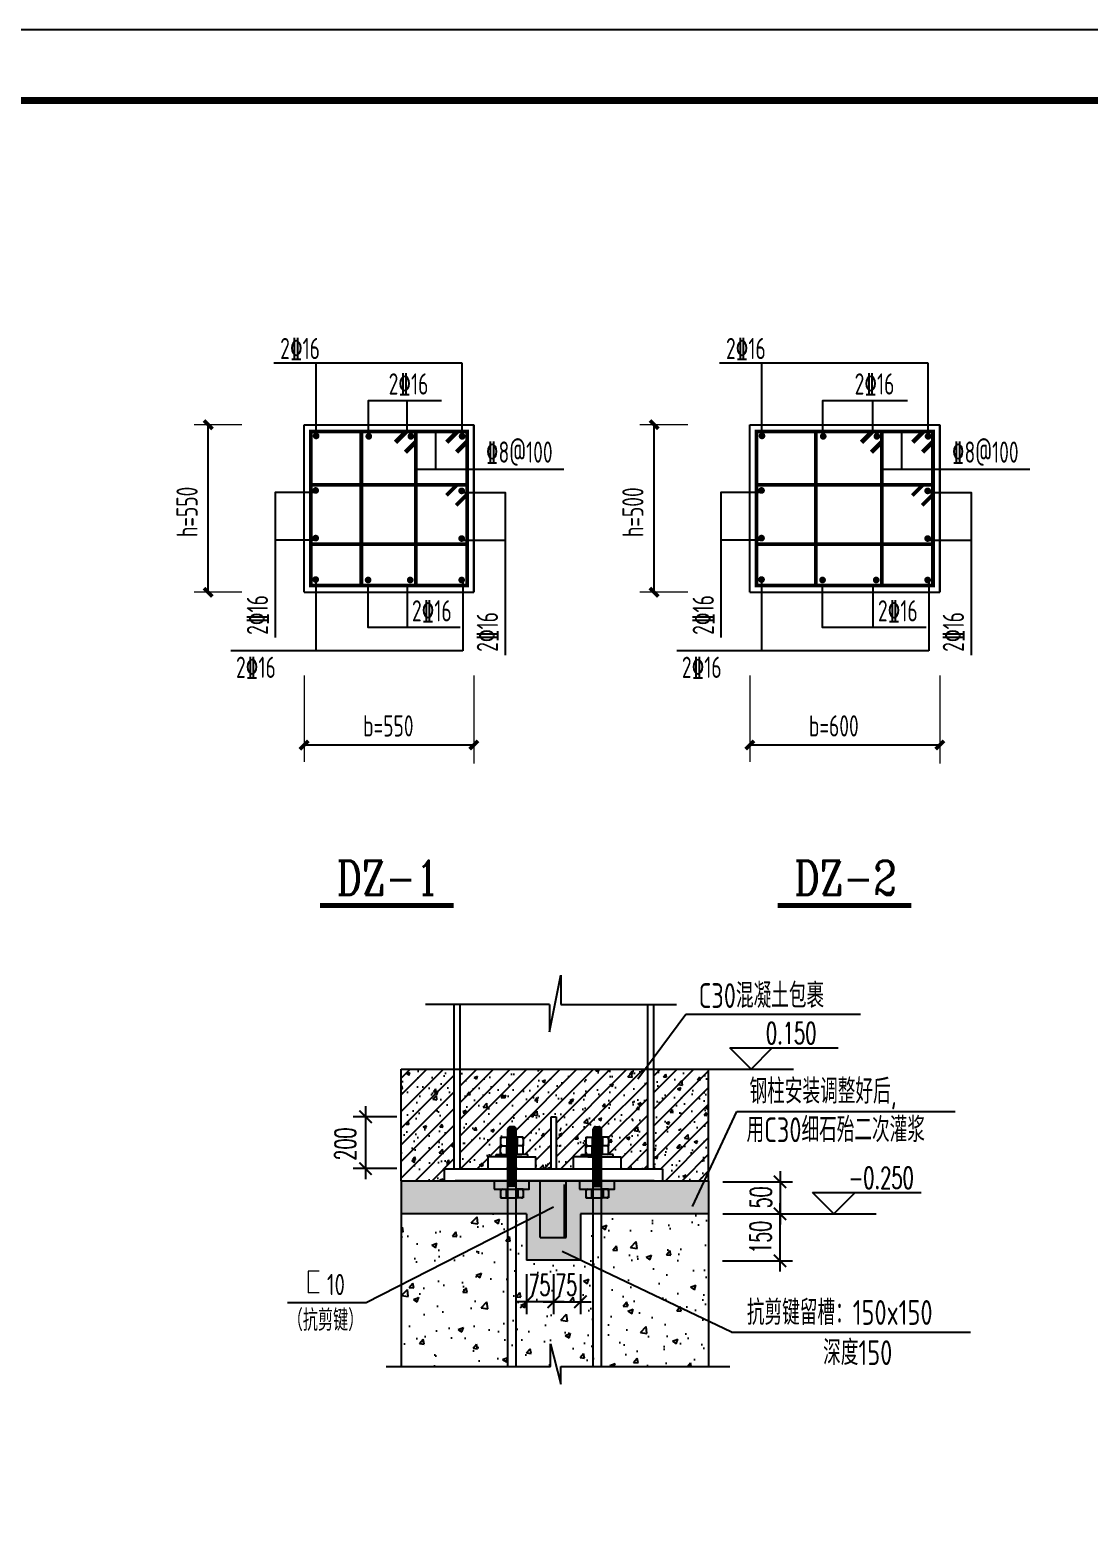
# Model space of a CAD drawing. Extents: x -307088 to 5640332, y -3541089 to -2181377.
# Drawn here: x 5590885 to 5605864, y -3151089 to -3130089 of the extents above; entities that cross this region are included whole.
import ezdxf

# ---------------------------------------------------------------- set-up
doc = ezdxf.new("R2010")
doc.units = 0
doc.header["$LTSCALE"] = 100
doc.header["$MEASUREMENT"] = 0
doc.linetypes.add('DASH', pattern=[0.35, 0.25, -0.1])
doc.layers.get('0').update_dxf_attribs({"linetype": 'CONTINUOUS'})
for name, color, linetype in [('100', 9, 'CONTINUOUS'), ('AXIS', 3, 'CONTINUOUS'), ('green', 3, 'CONTINUOUS'), ('PUB_DIM', 3, 'CONTINUOUS'), ('PUB_TEXT', 7, 'CONTINUOUS'), ('PUB_TITLE', 4, 'CONTINUOUS'), ('标注', 7, 'CONTINUOUS'), ('梁', 4, 'CONTINUOUS'), ('绿线', 3, 'CONTINUOUS')]:
    doc.layers.add(name, color=color, linetype=linetype)
doc.layers.add('101', color=3, linetype='CONTINUOUS', lineweight=18)
doc.layers.add('文字', color=3, linetype='CONTINUOUS', lineweight=20)
doc.styles.add('character', font='romans.shx', dxfattribs={"width": 0.618, "bigfont": 'tssdchn.shx'})
doc.styles.add('COMPLEX', font='COMPLEX')
doc.styles.add('DIM_FONT', font='SIMPLEX.shx', dxfattribs={"width": 0.6, "bigfont": 'hztxt.shx'})
doc.styles.add('HZ500', font='tssdeng.shx', dxfattribs={"width": 0.75, "height": 500, "bigfont": 'tssdchn.shx'})
doc.styles.get("Standard").update_dxf_attribs({"font": 'tssdeng.shx', "height": 3, "bigfont": 'tssdchn.shx'})

# ---------------------------------------------------------------- blocks, each defined once
blk = doc.blocks.new('_ARCHTICK')
at = {"color": 0, "linetype": 'ByBlock', "const_width": 0.15}
blk.add_lwpolyline([(-0.5, -0.5), (0.5, 0.5)], dxfattribs=at)

msp = doc.modelspace()

# ---------------------------------------------------------------- hatches: boundary and pattern name
h = msp.add_hatch()
h.set_pattern_fill('钢筋混凝土', color=256, scale=66.666667, style=0)
h.set_pattern_definition([(45, (2558449.74, -2385433.63), (-117.85113, 117.85113), []), (50, (2558449.74, -2385433.63), (478.173455, -41.834757), [50, -550]), (355, (2558449.74, -2385433.63), (-92.50089, 501.46142), [40, -440]), (100.4514, (2558489.6, -2385437.1), (385.67292, 459.62636), [42.49346, -467.428075]), (46.1842, (2558449.74, -2385300.3), (711.49403, -110.34601), [75, -825]), (96.6356, (2558509, -2385309.5), (623.10847, 649.41191), [63.7402, -701.142]), (351.1842, (2558449.74, -2385300.3), (623.10796, 649.4124), [60, -660]), (21, (2558516.4, -2385333.63), (397.938035, -268.412594), [50, -550]), (326, (2558516.4, -2385333.63), (162.21022, 483.43336), [40, -440]), (71.4514, (2558549.57, -2385356), (560.14842, 215.02033), [42.49346, -467.428075]), (37.5, (2558449.74, -2385433.63), (8.10657, 221.929236), [0, -434.666667, 0, -446.666667, 0, -441.666667]), (7.5, (2558449.74, -2385433.63), (175.379692, 262.941141), [0, -254.666667, 0, -424.666667, 0, -168.333333]), (327.5, (2558301.07, -2385433.63), (355.881624, -15.036581), [0, -166.666667, 0, -520, 0, -690]), (317.5, (2558234.4, -2385433.63), (388.79078, 66.736655), [0, -216.666667, 0, -345.333333, 0, -490])])
h.paths.add_polyline_path([(5599616.9, -3144782.4), (5596966.8, -3144782.4), (5596966.8, -3146191.1), (5597365, -3146191.1), (5597365, -3146022.4), (5597478.1, -3146022.4), (5597478.1, -3145989.4), (5597542.2, -3145989.4), (5597542.2, -3145866), (5597542.2, -3145744.7), (5597644.3, -3145744.7), (5597644.3, -3145632.1, -0.4142136), (5597679, -3145597.4), (5597725.7, -3145597.4, -0.4142136), (5597760.4, -3145632.1), (5597760.4, -3145744.7), (5597862.5, -3145744.7), (5597862.5, -3145866), (5597862.5, -3145989.4), (5597926.6, -3145989.4), (5597926.6, -3146022.4), (5598039.7, -3146022.4), (5598039.7, -3146191.1), (5598256.9, -3146191.1), (5598256.9, -3145455.6), (5598326.8, -3145455.6), (5598326.8, -3146191.1), (5598570.9, -3146191.1), (5598570.9, -3146022.4), (5598684, -3146022.4), (5598684, -3145989.4), (5598748.2, -3145989.4), (5598748.2, -3145866), (5598748.2, -3145744.7), (5598850.3, -3145744.7), (5598850.3, -3145632.1, -0.4142136), (5598884.9, -3145597.4), (5598931.7, -3145597.4, -0.4142136), (5598966.3, -3145632.1), (5598966.3, -3145744.7), (5599068.4, -3145744.7), (5599068.4, -3145866), (5599068.4, -3145989.4), (5599132.6, -3145989.4), (5599132.6, -3146022.4), (5599245.7, -3146022.4), (5599245.7, -3146191.1), (5599616.9, -3146191.1)])
h.paths.add_polyline_path([(5596882.5, -3144782.4), (5596135.5, -3144782.4), (5596135.5, -3146359.8), (5596742.2, -3146359.8), (5596742.2, -3146191.1), (5596882.5, -3146191.1)])
h.paths.add_polyline_path([(5600482.3, -3144782.4), (5599701.2, -3144782.4), (5599701.2, -3146191.1), (5599831, -3146191.1), (5599831, -3146359.8), (5600425.2, -3146359.8), (5600482.3, -3146237.4)])
at = {"layer": 'PUB_DIM', "lineweight": -3}
h = msp.add_hatch(dxfattribs=at)
h.set_pattern_fill('AR-CONC', color=136, scale=61.7112, style=0)
h.set_pattern_definition([(50, (5694488, -3119793.1), (756.215, -66.1602), [79.073, -869.806]), (355, (5694488, -3119793.1), (-146.287, 793.044), [63.2586, -695.845]), (100.4514, (5694551, -3119798.6), (609.9285, 726.8833), [67.202, -739.2214]), (46.1842, (5694488, -3119582.25), (1125.203, -174.508), [118.61, -1304.709]), (96.6356, (5694581.7, -3119596.8), (985.425, 1027.023), [100.803, -1108.832]), (351.1842, (5694488, -3119582.2), (985.424, 1027.023), [94.888, -1043.767]), (21, (5694593.4, -3119634.97), (629.3253, -424.4853), [79.073, -869.806]), (326, (5694593.4, -3119635), (256.53, 764.533), [63.2586, -695.845]), (71.4514, (5694645.85, -3119670.34), (885.8555, 340.047), [67.202, -739.2214]), (37.5, (5694487.98, -3119793.1), (12.82026, 350.97345), [0, -687.4104, 0, -706.388, 0, -698.4806]), (7.5, (5694487.98, -3119793.1), (277.357, 415.8324), [0, -402.7466, 0, -671.5957, 0, -266.2134]), (327.5, (5694252.87, -3119793.1), (562.81455, -23.7798), [0, -263.5776, 0, -822.3621, 0, -1091.2113]), (317.5, (5694147.44, -3119793.1), (614.8592, 105.5417), [0, -342.651, 0, -546.1328, 0, -774.9181])])
h.paths.add_polyline_path([(5600482.3, -3146826.6), (5599010.3, -3146826.6), (5598670.8, -3147166), (5598670.8, -3147490.9), (5597939.8, -3147490.9), (5597939.8, -3146826.6), (5596135.5, -3146826.6), (5596135.5, -3148985.6), (5598245.6, -3148985.6), (5598245.6, -3148666.2), (5598394, -3149236.6), (5598394, -3148985.6), (5600482.3, -3148985.6)])
h.paths.add_polyline_path([(5598295.6, -3147910.1), (5598769.1, -3147910.1), (5598769.1, -3148345), (5598295.6, -3148345)], flags=24)
h.paths.add_polyline_path([(5597802.4, -3147910.1), (5598275.9, -3147910.1), (5598275.9, -3148345), (5597802.4, -3148345)], flags=24)
at = {"layer": '标注', "lineweight": -3, "ltscale": 30}
h = msp.add_hatch(dxfattribs=at)
h.set_pattern_fill('AR-SAND', color=136, scale=2, style=0)
h.set_pattern_definition([(37.5, (5322665.095, -3196082.975), (-3.200063, 97.882647), [0, -77.216, 0, -86.36, 0, -82.55]), (7.5, (5322665.1, -3196082.97), (89.904657, 143.36502), [0, -41.656, 0, -69.596, 0, -26.67]), (327.5, (5322602.61, -3196082.975), (158.198474, 0.287437), [0, -25.4, 0, -91.44, 0, -119.38]), (317.5, (5322602.61, -3196082.97), (152.71129, 44.585865), [0, -12.7, 0, -59.944, 0, -68.58])])
h.paths.add_polyline_path([(5597906.1, -3146826.6), (5597906.1, -3147482.6), (5598670.8, -3147482.6), (5598670.8, -3146826.6), (5600482.3, -3146826.6), (5600482.3, -3146359.8), (5596135.5, -3146359.8), (5596135.5, -3146826.6)])

# ---------------------------------------------------------------- linework, layer by layer
for p, q in [((5596997.6, -3134801.5), (5594335.4, -3134801.5)), ((5594934.1, -3135830.8), (5594934.1, -3134801)), ((5596997.6, -3135837), (5596997.6, -3134801.5)), ((5603584.9, -3134801.5), (5600637.7, -3134801.5)), ((5601236.5, -3135830.8), (5601236.5, -3134801)), ((5603584.9, -3135837), (5603584.9, -3134801.5)), ((5594762.8, -3138042), (5594762.8, -3135672.9)), ((5594762.8, -3135672.9), (5597162.8, -3135672.9)), ((5597162.8, -3138042), (5597162.8, -3135672.9)), ((5601065.2, -3138042), (5601065.2, -3135672.9)), ((5601065.2, -3135672.9), (5603750.1, -3135672.9)), ((5603750.1, -3138042), (5603750.1, -3135672.9)), ((5596344.2, -3136301.9), (5598433.6, -3136301.9)), ((5602931.5, -3136301.9), (5605020.9, -3136301.9)), ((5594928, -3137861.7), (5594928, -3138868.7)), ((5597009.5, -3137861.7), (5597009.5, -3138868.7)), ((5601230.3, -3137861.7), (5601230.3, -3138868.7)), ((5603596.7, -3137861.7), (5603596.7, -3138868.7)), ((5594762.8, -3138042), (5597162.8, -3138042)), ((5601065.2, -3138042), (5603750.1, -3138042)), ((5597009.5, -3138868.7), (5593729.2, -3138868.7)), ((5603596.7, -3138868.7), (5600031.5, -3138868.7)), ((5596135.5, -3144782.4, -5083.4), (5600482.3, -3144782.4, -5083.4)), ((5596135.5, -3146359.8, -5083.4), (5596135.5, -3144782.4, -5083.4)), ((5600482.3, -3146359.8, -5083.4), (5600482.3, -3144782.4, -5083.4))]:
    msp.add_line(p, q)
at = {"linetype": 'Continuous'}
for p, q in [((5596218.9, -3135768), (5596218.9, -3135336.2)), ((5602806.2, -3135768), (5602806.2, -3135336.2)), ((5597162.8, -3135672.9), (5597162.8, -3138042)), ((5603750.1, -3135672.9), (5603750.1, -3138042)), ((5596627.7, -3136301.9), (5596627.7, -3135768)), ((5603215, -3136301.9), (5603215, -3135768)), ((5596218.9, -3137947), (5596218.9, -3138540.5)), ((5602806.2, -3137947), (5602806.2, -3138540.5))]:
    msp.add_line(p, q, dxfattribs=at)
for points in [[(5596705.8, -3135336.2), (5595669.7, -3135336.2), (5595669.7, -3135764.5)], [(5603293.1, -3135336.2), (5602093.6, -3135336.2), (5602093.6, -3135764.5)], [(5596969.6, -3138540.5), (5595669.7, -3138540.5), (5595669.7, -3137950.5)], [(5603556.9, -3138540.5), (5602093.6, -3138540.5), (5602093.6, -3137950.5)]]:
    msp.add_lwpolyline(points, dxfattribs=at)
at = {"color": 1, "const_width": 53.5}
for points in [[(5594857.8, -3137947), (5597067.8, -3137947), (5597067.8, -3135768), (5594857.8, -3135768)], [(5595573.6, -3137947), (5596344.2, -3137947), (5596344.2, -3135768), (5595573.6, -3135768)], [(5601160.2, -3137947), (5603655, -3137947), (5603655, -3135768), (5601160.2, -3135768)], [(5601997.5, -3137947), (5602931.5, -3137947), (5602931.5, -3135768), (5601997.5, -3135768)], [(5594857.8, -3137362.4), (5597067.8, -3137362.4), (5597067.8, -3136522.2), (5594857.8, -3136522.2)], [(5601160.2, -3137362.4), (5603655, -3137362.4), (5603655, -3136522.2), (5601160.2, -3136522.2)]]:
    msp.add_lwpolyline(points, close=True, dxfattribs=at)
at = {"color": 1, "const_width": 47.5}
for points in [[(5594934.1, -3135854.6, -1), (5594934.1, -3135807, -1)], [(5595678.5, -3135860.8, 1), (5595678.5, -3135813.2, 1)], [(5596274.1, -3135860.8, 1), (5596274.1, -3135813.2, 1)], [(5596997.6, -3135860.8, 1), (5596997.6, -3135813.2, 1)], [(5601236.5, -3135854.6, -1), (5601236.5, -3135807, -1)], [(5602102.4, -3135860.8, 1), (5602102.4, -3135813.2, 1)], [(5602861.3, -3135860.8, 1), (5602861.3, -3135813.2, 1)], [(5603584.9, -3135860.8, 1), (5603584.9, -3135813.2, 1)], [(5594928, -3136625.7, -1), (5594928, -3136578.2, -1)], [(5601230.3, -3136625.7, -1), (5601230.3, -3136578.2, -1)], [(5596991.5, -3136631.9, 1), (5596991.5, -3136584.4, 1)], [(5603578.7, -3136631.9, 1), (5603578.7, -3136584.4, 1)], [(5594928, -3137299.4, -1), (5594928, -3137251.9, -1)], [(5596991.5, -3137305.6, 1), (5596991.5, -3137258.1, 1)], [(5601230.3, -3137299.4, -1), (5601230.3, -3137251.9, -1)], [(5603578.7, -3137305.6, 1), (5603578.7, -3137258.1, 1)], [(5594928, -3137885.4, -1), (5594928, -3137837.9, -1)], [(5601230.3, -3137885.4, -1), (5601230.3, -3137837.9, -1)], [(5595669, -3137891.6, 1), (5595669, -3137844.1, 1)], [(5596264.6, -3137891.6, 1), (5596264.6, -3137844.1, 1)], [(5596991.5, -3137891.6, 1), (5596991.5, -3137844.1, 1)], [(5602092.9, -3137891.6, 1), (5602092.9, -3137844.1, 1)], [(5602851.9, -3137891.6, 1), (5602851.9, -3137844.1, 1)], [(5603578.7, -3137891.6, 1), (5603578.7, -3137844.1, 1)]]:
    msp.add_lwpolyline(points, format="xyb", close=True, dxfattribs=at)
at = {"color": 1, "const_width": 53.5}
for points in [[(5596173.7, -3135797), (5596052.5, -3135918.2)], [(5596218.9, -3135768), (5596060.6, -3135926.3)], [(5596344.2, -3135906.2), (5596192.3, -3136058)], [(5596320.4, -3135943.8), (5596199.3, -3136065)], [(5596897.2, -3135797), (5596776.1, -3135918.2)], [(5596942.5, -3135768), (5596784.2, -3135926.3)], [(5597067.8, -3135906.2), (5596915.9, -3136058)], [(5597044, -3135943.8), (5596922.8, -3136065)], [(5602760.9, -3135797), (5602639.8, -3135918.2)], [(5602806.2, -3135768), (5602647.9, -3135926.3)], [(5602931.5, -3135906.2), (5602779.6, -3136058)], [(5602907.7, -3135943.8), (5602786.5, -3136065)], [(5603484.5, -3135797), (5603363.3, -3135918.2)], [(5603529.8, -3135768), (5603371.4, -3135926.3)], [(5603655, -3135906.2), (5603503.2, -3136058)], [(5603631.3, -3135943.8), (5603510.1, -3136065)], [(5596926.3, -3136522.2), (5596776.1, -3136672.4)], [(5603513.6, -3136522.2), (5603363.3, -3136672.4)], [(5597067.8, -3136660.4), (5596915.9, -3136812.3)], [(5603655, -3136660.4), (5603503.2, -3136812.3)]]:
    msp.add_lwpolyline(points, dxfattribs=at)
for points in [[(5594904.7, -3136633.4), (5594353.3, -3136633.4), (5594353.3, -3138681.8)], [(5597020.9, -3136633.4), (5597605.3, -3136633.4), (5597605.3, -3138929)], [(5601207.1, -3136633.4), (5600655.6, -3136633.4), (5600655.6, -3138681.8)], [(5603608.2, -3136633.4), (5604192.6, -3136633.4), (5604192.6, -3138929)], [(5594904.7, -3137307), (5594353.3, -3137307)], [(5597020.9, -3137307), (5597605.3, -3137307)], [(5601207.1, -3137307), (5600655.6, -3137307)], [(5603608.2, -3137307), (5604192.6, -3137307)]]:
    msp.add_lwpolyline(points)
at = {"const_width": 71.3, "elevation": 0}
for points in [[(5594987.6, -3142470.6), (5596877.9, -3142470.6)], [(5601458.6, -3142470.6), (5603348.9, -3142470.6)]]:
    msp.add_lwpolyline(points, dxfattribs=at)
at = {"layer": '100'}
for p, q in [((5593409, -3138055), (5593409, -3135672.9)), ((5599711.4, -3138055), (5599711.4, -3135672.9)), ((5597162.8, -3140200.7), (5594762.8, -3140200.7)), ((5603750.1, -3140200.7), (5601065.2, -3140200.7))]:
    msp.add_line(p, q, dxfattribs=at)
at = {"layer": '100', "const_width": 53.5}
for points in [[(5593468.4, -3135732.3), (5593349.6, -3135613.5)], [(5593468.4, -3135732.3), (5593349.6, -3135613.5)], [(5599770.8, -3135732.3), (5599652, -3135613.5)], [(5599770.8, -3135732.3), (5599652, -3135613.5)], [(5593468.4, -3138101.4), (5593349.6, -3137982.6)], [(5593468.4, -3138101.4), (5593349.6, -3137982.6)], [(5599770.8, -3138101.4), (5599652, -3137982.6)], [(5599770.8, -3138101.4), (5599652, -3137982.6)], [(5594822.2, -3140141.3), (5594703.4, -3140260.1)], [(5594822.2, -3140141.3), (5594703.4, -3140260.1)], [(5597222.2, -3140141.3), (5597103.4, -3140260.1)], [(5597222.2, -3140141.3), (5597103.4, -3140260.1)], [(5601124.6, -3140141.3), (5601005.8, -3140260.1)], [(5601124.6, -3140141.3), (5601005.8, -3140260.1)], [(5603809.5, -3140141.3), (5603690.7, -3140260.1)], [(5603809.5, -3140141.3), (5603690.7, -3140260.1)]]:
    msp.add_lwpolyline(points, dxfattribs=at)
at = {"layer": '101'}
for p, q in [((5593885.7, -3135672.9), (5593208.2, -3135672.9)), ((5600188, -3135672.9), (5599510.6, -3135672.9)), ((5593885.7, -3138042), (5593208.2, -3138042)), ((5600188, -3138042), (5599510.6, -3138042)), ((5594762.8, -3139216.2), (5594762.8, -3140437)), ((5597162.8, -3139216.2), (5597162.8, -3140460.6)), ((5597162.8, -3139216.2), (5597162.8, -3140437)), ((5601065.2, -3139216.2), (5601065.2, -3140437)), ((5603750.1, -3139216.2), (5603750.1, -3140460.6)), ((5603750.1, -3139216.2), (5603750.1, -3140437))]:
    msp.add_line(p, q, dxfattribs=at)
at = {"layer": 'AXIS', "color": 136}
for p, q in [((5595633.3, -3145305.5, -5083.4), (5595633.3, -3146338.5, -5083.4)), ((5596072.9, -3145455.5, -5083.4), (5595457.3, -3145455.5, -5083.4)), ((5596072.9, -3146188.5, -5083.4), (5595457.3, -3146188.5, -5083.4)), ((5600682.3, -3146375.1, -5083.4), (5601668.2, -3146375.1, -5083.4)), ((5601492.2, -3146225.1, -5083.4), (5601492.2, -3146976.6, -5083.4)), ((5600682.3, -3146826.6, -5083.4), (5601668.2, -3146826.6, -5083.4)), ((5600682.3, -3146826.6, -5083.4), (5601668.2, -3146826.6, -5083.4)), ((5601492.2, -3147640.9, -5083.4), (5601492.2, -3146676.6, -5083.4)), ((5597906.1, -3147682.6, -5083.4), (5597906.1, -3148246.3, -5083.4)), ((5598291.9, -3147682.6, -5083.4), (5598291.9, -3148246.3, -5083.4)), ((5598291.9, -3147682.6, -5083.4), (5598291.9, -3148246.3, -5083.4)), ((5598670.8, -3147682.6, -5083.4), (5598670.8, -3148246.3, -5083.4)), ((5600677.2, -3147490.9, -5083.4), (5601668.2, -3147490.9, -5083.4)), ((5598441.9, -3148070.3, -5083.4), (5597756.1, -3148070.3, -5083.4)), ((5598141.9, -3148070.3, -5083.4), (5598820.8, -3148070.3, -5083.4))]:
    msp.add_line(p, q, dxfattribs=at)
at = {"layer": 'green'}
for p, q in [((5596882.5, -3143869.6, -5083.4), (5596882.5, -3146191.1, -5083.4)), ((5596966.8, -3143869.6, -5083.4), (5596966.8, -3146191.1, -5083.4)), ((5599616.9, -3143869.6, -5083.4), (5599616.9, -3146191.1, -5083.4)), ((5599701.2, -3143869.6, -5083.4), (5599701.2, -3146191.1, -5083.4)), ((5598256.9, -3145455.6, -5083.4), (5598326.8, -3145455.6, -5083.4)), ((5598256.9, -3146191.1, -5083.4), (5598256.9, -3145455.6, -5083.4)), ((5598326.8, -3145455.6, -5083.4), (5598326.8, -3146191.1, -5083.4)), ((5597542.2, -3145744.7, -5083.4), (5597542.2, -3145866, -5083.4)), ((5597542.2, -3145744.7, -5083.4), (5597644.3, -3145744.7, -5083.4)), ((5597630.4, -3145744.7, -5083.4), (5597630.4, -3145866, -5083.4)), ((5597644.3, -3148985.6, -5083.4), (5597644.3, -3145632.1, -5083.4)), ((5597760.4, -3145640.5, -5083.4), (5597644.3, -3145640.5, -5083.4)), ((5597760.4, -3145661.7, -5083.4), (5597644.3, -3145661.7, -5083.4)), ((5597760.4, -3145682.9, -5083.4), (5597644.3, -3145682.9, -5083.4)), ((5597760.4, -3145704.1, -5083.4), (5597644.3, -3145704.1, -5083.4)), ((5597760.4, -3145725.3, -5083.4), (5597644.3, -3145725.3, -5083.4)), ((5597760.4, -3145746.6, -5083.4), (5597644.3, -3145746.6, -5083.4)), ((5597760.4, -3145770.5, -5083.4), (5597644.3, -3145770.5, -5083.4)), ((5597760.4, -3145791.7, -5083.4), (5597644.3, -3145791.7, -5083.4)), ((5597760.4, -3145791.7, -5083.4), (5597644.3, -3145791.7, -5083.4)), ((5597758.8, -3145621.6, -5083.4), (5597645.9, -3145621.6, -5083.4)), ((5597725.7, -3145597.4, -5083.4), (5597679, -3145597.4, -5083.4)), ((5597760.4, -3148985.6, -5083.4), (5597760.4, -3145632.1, -5083.4)), ((5597862.5, -3145744.7, -5083.4), (5597760.4, -3145744.7, -5083.4)), ((5597774.2, -3145744.7, -5083.4), (5597774.2, -3145866, -5083.4)), ((5597862.5, -3145744.7, -5083.4), (5597862.5, -3145866, -5083.4)), ((5598748.2, -3145744.7, -5083.4), (5598850.3, -3145744.7, -5083.4)), ((5598748.2, -3145744.7, -5083.4), (5598748.2, -3145866, -5083.4)), ((5598836.4, -3145744.7, -5083.4), (5598836.4, -3145866, -5083.4)), ((5598850.3, -3148985.6, -5083.4), (5598850.3, -3145632.1, -5083.4)), ((5598850.3, -3145640.5, -5083.4), (5598966.3, -3145640.5, -5083.4)), ((5598850.3, -3145661.7, -5083.4), (5598966.3, -3145661.7, -5083.4)), ((5598850.3, -3145682.9, -5083.4), (5598966.3, -3145682.9, -5083.4)), ((5598850.3, -3145704.1, -5083.4), (5598966.3, -3145704.1, -5083.4)), ((5598850.3, -3145725.3, -5083.4), (5598966.3, -3145725.3, -5083.4)), ((5598850.3, -3145746.6, -5083.4), (5598966.3, -3145746.6, -5083.4)), ((5598850.3, -3145770.5, -5083.4), (5598966.3, -3145770.5, -5083.4)), ((5598850.3, -3145791.7, -5083.4), (5598966.3, -3145791.7, -5083.4)), ((5598850.3, -3145791.7, -5083.4), (5598966.3, -3145791.7, -5083.4)), ((5598851.9, -3145621.6, -5083.4), (5598964.7, -3145621.6, -5083.4)), ((5598884.9, -3145597.4, -5083.4), (5598931.7, -3145597.4, -5083.4)), ((5598966.3, -3148985.6, -5083.4), (5598966.3, -3145632.1, -5083.4)), ((5599068.4, -3145744.7, -5083.4), (5598966.3, -3145744.7, -5083.4)), ((5598980.2, -3145744.7, -5083.4), (5598980.2, -3145866, -5083.4)), ((5599068.4, -3145744.7, -5083.4), (5599068.4, -3145866, -5083.4)), ((5597478.1, -3146022.4, -5083.4), (5597478.1, -3145989.4, -5083.4)), ((5597478.1, -3145989.4, -5083.4), (5597702.3, -3145989.4, -5083.4)), ((5597542.2, -3145987.3, -5083.4), (5597542.2, -3145866, -5083.4)), ((5597542.2, -3145866, -5083.4), (5597630.4, -3145866, -5083.4)), ((5597542.2, -3145866, -5083.4), (5597630.4, -3145866, -5083.4)), ((5597568.9, -3145987.3, -5083.4), (5597644.3, -3145987.3, -5083.4)), ((5597630.4, -3145987.3, -5083.4), (5597630.4, -3145866, -5083.4)), ((5597760.4, -3145812.9, -5083.4), (5597644.3, -3145812.9, -5083.4)), ((5597760.4, -3145834.1, -5083.4), (5597644.3, -3145834.1, -5083.4)), ((5597760.4, -3145855.4, -5083.4), (5597644.3, -3145855.4, -5083.4)), ((5597760.4, -3145876.6, -5083.4), (5597644.3, -3145876.6, -5083.4)), ((5597760.4, -3145897.8, -5083.4), (5597644.3, -3145897.8, -5083.4)), ((5597760.4, -3145921.7, -5083.4), (5597644.3, -3145921.7, -5083.4)), ((5597760.4, -3145942.9, -5083.4), (5597644.3, -3145942.9, -5083.4)), ((5597760.4, -3145964.1, -5083.4), (5597644.3, -3145964.1, -5083.4)), ((5597760.4, -3145985.4, -5083.4), (5597644.3, -3145985.4, -5083.4)), ((5597760.4, -3146006.6, -5083.4), (5597644.3, -3146006.6, -5083.4)), ((5597926.6, -3145989.4, -5083.4), (5597702.3, -3145989.4, -5083.4)), ((5597862.5, -3145866, -5083.4), (5597774.2, -3145866, -5083.4)), ((5597862.5, -3145866, -5083.4), (5597774.2, -3145866, -5083.4)), ((5597774.2, -3145987.3, -5083.4), (5597774.2, -3145866, -5083.4)), ((5597862.5, -3145987.3, -5083.4), (5597862.5, -3145866, -5083.4)), ((5597926.6, -3146022.4, -5083.4), (5597926.6, -3145989.4, -5083.4)), ((5598684, -3146022.4, -5083.4), (5598684, -3145989.4, -5083.4)), ((5598684, -3145989.4, -5083.4), (5598908.3, -3145989.4, -5083.4)), ((5598748.2, -3145987.3, -5083.4), (5598748.2, -3145866, -5083.4)), ((5598748.2, -3145866, -5083.4), (5598836.4, -3145866, -5083.4)), ((5598748.2, -3145866, -5083.4), (5598836.4, -3145866, -5083.4)), ((5598836.4, -3145987.3, -5083.4), (5598836.4, -3145866, -5083.4)), ((5598850.3, -3145812.9, -5083.4), (5598966.3, -3145812.9, -5083.4)), ((5598850.3, -3145834.1, -5083.4), (5598966.3, -3145834.1, -5083.4)), ((5598850.3, -3145855.4, -5083.4), (5598966.3, -3145855.4, -5083.4)), ((5598850.3, -3145876.6, -5083.4), (5598966.3, -3145876.6, -5083.4)), ((5598850.3, -3145897.8, -5083.4), (5598966.3, -3145897.8, -5083.4)), ((5598850.3, -3145921.7, -5083.4), (5598966.3, -3145921.7, -5083.4)), ((5598850.3, -3145942.9, -5083.4), (5598966.3, -3145942.9, -5083.4)), ((5598850.3, -3145964.1, -5083.4), (5598966.3, -3145964.1, -5083.4)), ((5598850.3, -3145985.4, -5083.4), (5598966.3, -3145985.4, -5083.4)), ((5598850.3, -3146006.6, -5083.4), (5598966.3, -3146006.6, -5083.4)), ((5599132.6, -3145989.4, -5083.4), (5598908.3, -3145989.4, -5083.4)), ((5599041.7, -3145987.3, -5083.4), (5598966.3, -3145987.3, -5083.4)), ((5598980.2, -3145987.3, -5083.4), (5598980.2, -3145866, -5083.4)), ((5599068.4, -3145866, -5083.4), (5598980.2, -3145866, -5083.4)), ((5599068.4, -3145866, -5083.4), (5598980.2, -3145866, -5083.4)), ((5599068.4, -3145987.3, -5083.4), (5599068.4, -3145866, -5083.4)), ((5599132.6, -3146022.4, -5083.4), (5599132.6, -3145989.4, -5083.4)), ((5596742.2, -3146191.1, -5083.4), (5596742.2, -3146359.8, -5083.4)), ((5596742.2, -3146191.1, -5083.4), (5599831, -3146191.1, -5083.4)), ((5597365, -3146191.1, -5083.4), (5597365, -3146022.4, -5083.4)), ((5597644.3, -3146022.4, -5083.4), (5597365, -3146022.4, -5083.4)), ((5597786, -3146191.1, -5083.4), (5597618.7, -3146191.1, -5083.4)), ((5597760.4, -3146027.8, -5083.4), (5597644.3, -3146027.8, -5083.4)), ((5597760.4, -3146027.8, -5083.4), (5597644.3, -3146027.8, -5083.4)), ((5597760.4, -3146049, -5083.4), (5597644.3, -3146049, -5083.4)), ((5597760.4, -3146070.2, -5083.4), (5597644.3, -3146070.2, -5083.4)), ((5597760.4, -3146091.4, -5083.4), (5597644.3, -3146091.4, -5083.4)), ((5597760.4, -3146112.6, -5083.4), (5597644.3, -3146112.6, -5083.4)), ((5597760.4, -3146133.8, -5083.4), (5597644.3, -3146133.8, -5083.4)), ((5597760.4, -3146157.8, -5083.4), (5597644.3, -3146157.8, -5083.4)), ((5597760.4, -3146179, -5083.4), (5597644.3, -3146179, -5083.4)), ((5597760.4, -3146200.2, -5083.4), (5597644.3, -3146200.2, -5083.4)), ((5597760.4, -3146022.4, -5083.4), (5598039.7, -3146022.4, -5083.4)), ((5597835.8, -3146022.4, -5083.4), (5597760.4, -3146022.4, -5083.4)), ((5598039.7, -3146191.1, -5083.4), (5598039.7, -3146022.4, -5083.4)), ((5598570.9, -3146191.1, -5083.4), (5598570.9, -3146022.4, -5083.4)), ((5598850.3, -3146022.4, -5083.4), (5598570.9, -3146022.4, -5083.4)), ((5598774.9, -3146022.4, -5083.4), (5598850.3, -3146022.4, -5083.4)), ((5598824.6, -3146191.1, -5083.4), (5598992, -3146191.1, -5083.4)), ((5598850.3, -3146027.8, -5083.4), (5598966.3, -3146027.8, -5083.4)), ((5598850.3, -3146027.8, -5083.4), (5598966.3, -3146027.8, -5083.4)), ((5598850.3, -3146049, -5083.4), (5598966.3, -3146049, -5083.4)), ((5598850.3, -3146070.2, -5083.4), (5598966.3, -3146070.2, -5083.4)), ((5598850.3, -3146091.4, -5083.4), (5598966.3, -3146091.4, -5083.4)), ((5598850.3, -3146112.6, -5083.4), (5598966.3, -3146112.6, -5083.4)), ((5598850.3, -3146133.8, -5083.4), (5598966.3, -3146133.8, -5083.4)), ((5598850.3, -3146157.8, -5083.4), (5598966.3, -3146157.8, -5083.4)), ((5598850.3, -3146179, -5083.4), (5598966.3, -3146179, -5083.4)), ((5598850.3, -3146200.2, -5083.4), (5598966.3, -3146200.2, -5083.4)), ((5598966.3, -3146022.4, -5083.4), (5599245.7, -3146022.4, -5083.4)), ((5599245.7, -3146191.1, -5083.4), (5599245.7, -3146022.4, -5083.4)), ((5599831, -3146191.1, -5083.4), (5599831, -3146359.8, -5083.4)), ((5596135.5, -3146359.8, -5083.4), (5596135.5, -3148985.6, -5083.4)), ((5596135.5, -3146359.8, -5083.4), (5600482.3, -3146359.8, -5083.4)), ((5597542.2, -3146359.8, -5083.4), (5597644.3, -3146359.8, -5083.4)), ((5597760.4, -3146221.4, -5083.4), (5597644.3, -3146221.4, -5083.4)), ((5597760.4, -3146242.6, -5083.4), (5597644.3, -3146242.6, -5083.4)), ((5597760.4, -3146263.8, -5083.4), (5597644.3, -3146263.8, -5083.4)), ((5597760.4, -3146263.8, -5083.4), (5597644.3, -3146263.8, -5083.4)), ((5597760.4, -3146285.1, -5083.4), (5597644.3, -3146285.1, -5083.4)), ((5597760.4, -3146306.3, -5083.4), (5597644.3, -3146306.3, -5083.4)), ((5597760.4, -3146330.2, -5083.4), (5597644.3, -3146330.2, -5083.4)), ((5597760.4, -3146354.2, -5083.4), (5597644.3, -3146354.2, -5083.4)), ((5597760.4, -3146372.6, -5083.4), (5597644.3, -3146372.6, -5083.4)), ((5597760.4, -3146393.9, -5083.4), (5597644.3, -3146393.9, -5083.4)), ((5597760.4, -3146415.1, -5083.4), (5597644.3, -3146415.1, -5083.4)), ((5597862.5, -3146359.8, -5083.4), (5597760.4, -3146359.8, -5083.4)), ((5599311.7, -3146359.8, -5083.4), (5598824.9, -3146359.8, -5083.4)), ((5598850.3, -3146221.4, -5083.4), (5598966.3, -3146221.4, -5083.4)), ((5598850.3, -3146242.6, -5083.4), (5598966.3, -3146242.6, -5083.4)), ((5598850.3, -3146263.8, -5083.4), (5598966.3, -3146263.8, -5083.4)), ((5598850.3, -3146263.8, -5083.4), (5598966.3, -3146263.8, -5083.4)), ((5598850.3, -3146285.1, -5083.4), (5598966.3, -3146285.1, -5083.4)), ((5598850.3, -3146306.3, -5083.4), (5598966.3, -3146306.3, -5083.4)), ((5598850.3, -3146330.2, -5083.4), (5598966.3, -3146330.2, -5083.4)), ((5598850.3, -3146351.4, -5083.4), (5598966.3, -3146351.4, -5083.4)), ((5598850.3, -3146372.6, -5083.4), (5598966.3, -3146372.6, -5083.4)), ((5598850.3, -3146393.9, -5083.4), (5598966.3, -3146393.9, -5083.4)), ((5598850.3, -3146415.1, -5083.4), (5598966.3, -3146415.1, -5083.4)), ((5600482.3, -3146359.8, -5083.4), (5600482.3, -3148985.6, -5083.4)), ((5597542.2, -3146481.1, -5083.4), (5597542.2, -3146602.4, -5083.4)), ((5597542.2, -3146602.4, -5083.4), (5597774.2, -3146602.4, -5083.4)), ((5597542.2, -3146602.4, -5083.4), (5597630.4, -3146602.4, -5083.4)), ((5597618.7, -3146481.1, -5083.4), (5597618.7, -3146602.4, -5083.4)), ((5597630.4, -3146481.1, -5083.4), (5597630.4, -3146602.4, -5083.4)), ((5597760.4, -3146436.3, -5083.4), (5597644.3, -3146436.3, -5083.4)), ((5597862.5, -3146481.1, -5083.4), (5597774.2, -3146481.1, -5083.4)), ((5597774.2, -3146481.1, -5083.4), (5597774.2, -3146602.4, -5083.4)), ((5597862.5, -3146602.4, -5083.4), (5597774.2, -3146602.4, -5083.4)), ((5597786, -3146481.1, -5083.4), (5597786, -3146602.4, -5083.4)), ((5597862.5, -3146481.1, -5083.4), (5597862.5, -3146602.4, -5083.4)), ((5598748.2, -3146481.1, -5083.4), (5598748.2, -3146602.4, -5083.4)), ((5598748.2, -3146602.4, -5083.4), (5598980.2, -3146602.4, -5083.4)), ((5598748.2, -3146602.4, -5083.4), (5598836.4, -3146602.4, -5083.4)), ((5598824.6, -3146481.1, -5083.4), (5598824.6, -3146602.4, -5083.4)), ((5598836.4, -3146481.1, -5083.4), (5598836.4, -3146602.4, -5083.4)), ((5598850.3, -3146436.3, -5083.4), (5598966.3, -3146436.3, -5083.4)), ((5599068.4, -3146481.1, -5083.4), (5598980.2, -3146481.1, -5083.4)), ((5598980.2, -3146481.1, -5083.4), (5598980.2, -3146602.4, -5083.4)), ((5599068.4, -3146602.4, -5083.4), (5598980.2, -3146602.4, -5083.4)), ((5598992, -3146481.1, -5083.4), (5598992, -3146602.4, -5083.4)), ((5599068.4, -3146481.1, -5083.4), (5599068.4, -3146602.4, -5083.4)), ((5597906.1, -3146826.6, -5083.4), (5596135.5, -3146826.6, -5083.4)), ((5597906.1, -3146826.6, -5083.4), (5597906.1, -3147482.6, -5083.4)), ((5598670.8, -3146826.6, -5083.4), (5598670.8, -3147482.6, -5083.4)), ((5600482.3, -3146826.6, -5083.4), (5598670.8, -3146826.6, -5083.4)), ((5598670.8, -3147482.6, -5083.4), (5597906.1, -3147482.6, -5083.4))]:
    msp.add_line(p, q, dxfattribs=at)
at = {"layer": 'green', "elevation": -5083.4}
for points in [[(5597449, -3146481.1), (5597944.6, -3146481.1), (5597944.6, -3146359.8), (5597449, -3146359.8)], [(5598654.9, -3146481.1), (5599150.6, -3146481.1), (5599150.6, -3146359.8), (5598654.9, -3146359.8)]]:
    msp.add_lwpolyline(points, close=True, dxfattribs=at)
at = {"layer": 'green'}
for centre, radius, start, end in [((5597568.9, -3145771.4, -5083.4), 26.7, 90, 180), ((5597679, -3145632.1, -5083.4), 34.7, 90, 180), ((5597725.7, -3145632.1, -5083.4), 34.7, 0, 90), ((5597835.8, -3145771.4, -5083.4), 26.7, 0, 90), ((5598774.9, -3145771.4, -5083.4), 26.7, 90, 180), ((5598884.9, -3145632.1, -5083.4), 34.7, 90, 180), ((5598931.7, -3145632.1, -5083.4), 34.7, 0, 90), ((5599041.7, -3145771.4, -5083.4), 26.7, 0, 90), ((5597568.9, -3145839.3, -5083.4), 26.7, 180, 270), ((5597568.9, -3145892.7, -5083.4), 26.7, 90, 180), ((5597568.9, -3145960.6, -5083.4), 26.7, 180, 270), ((5597835.8, -3145839.3, -5083.4), 26.7, 270, 0), ((5597835.8, -3145892.7, -5083.4), 26.7, 0, 90), ((5597835.8, -3145960.6, -5083.4), 26.7, 270, 0), ((5598774.9, -3145839.3, -5083.4), 26.7, 180, 270), ((5598774.9, -3145892.7, -5083.4), 26.7, 90, 180), ((5598774.9, -3145960.6, -5083.4), 26.7, 180, 270), ((5599041.7, -3145839.3, -5083.4), 26.7, 270, 0), ((5599041.7, -3145892.7, -5083.4), 26.7, 0, 90), ((5599041.7, -3145960.6, -5083.4), 26.7, 270, 0), ((5597568.9, -3146507.8, -5083.4), 26.7, 90, 180), ((5597568.9, -3146575.7, -5083.4), 26.7, 180, 270), ((5597835.8, -3146507.8, -5083.4), 26.7, 0, 90), ((5597835.8, -3146575.7, -5083.4), 26.7, 270, 0), ((5598774.9, -3146507.8, -5083.4), 26.7, 90, 180), ((5598774.9, -3146575.7, -5083.4), 26.7, 180, 270), ((5599041.7, -3146507.8, -5083.4), 26.7, 0, 90), ((5599041.7, -3146575.7, -5083.4), 26.7, 270, 0)]:
    msp.add_arc(centre, radius, start, end, dxfattribs=at)
at = {"layer": 'PUB_DIM', "color": 136, "lineweight": -3}
for p, q in [((5598231.6, -3144253.6, -5083.4), (5598391.9, -3143453.7, -5083.4)), ((5598391.9, -3143453.7, -5083.4), (5598391.9, -3143869.6, -5083.4)), ((5598231.6, -3143869.6, -5083.4), (5596479.2, -3143869.6, -5083.4)), ((5598231.6, -3143869.6, -5083.4), (5598231.6, -3144253.6, -5083.4)), ((5598391.9, -3143869.6, -5083.4), (5600029.7, -3143869.6, -5083.4)), ((5599480.3, -3144919.3, -5083.4), (5600162.6, -3144003.4, -5083.4)), ((5600162.6, -3144003.4, -5083.4), (5602629.3, -3144003.4, -5083.4)), ((5600255.1, -3146724.4, -5083.4), (5600881.9, -3145380.7, -5083.4)), ((5600881.9, -3145380.7, -5083.4), (5603967.1, -3145380.7, -5083.4)), ((5598291.9, -3146733.9, -5083.4), (5595640.7, -3148084.8, -5083.4)), ((5600807.2, -3148500.7, -5083.4), (5598410.2, -3147358.4, -5083.4)), ((5595640.7, -3148084.8, -5083.4), (5594531.8, -3148084.8, -5083.4)), ((5600807.2, -3148500.7, -5083.4), (5604182.4, -3148500.7, -5083.4)), ((5598245.6, -3148985.6, -5083.4), (5598245.6, -3148666.2, -5083.4)), ((5598245.6, -3148666.2, -5083.4), (5598394, -3149236.6, -5083.4)), ((5595924.2, -3148985.6, -5083.4), (5598245.6, -3148985.6, -5083.4)), ((5598394, -3149236.6, -5083.4), (5598394, -3148985.6, -5083.4)), ((5598394, -3148985.6, -5083.4), (5600780.2, -3148985.6, -5083.4))]:
    msp.add_line(p, q, dxfattribs=at)
at = {"layer": 'PUB_DIM', "lineweight": -3, "ltscale": 10}
for p, q in [((5601082.3, -3144782.4, -5083.4), (5600782.3, -3144482.4, -5083.4)), ((5600782.3, -3144482.4, -5083.4), (5602315.1, -3144482.4, -5083.4)), ((5601082.3, -3144782.4, -5083.4), (5601382.3, -3144482.4, -5083.4)), ((5600482.3, -3144782.4, -5083.4), (5601682.3, -3144782.4, -5083.4)), ((5602252.2, -3146826.6, -5083.4), (5601952.2, -3146526.6, -5083.4)), ((5601952.2, -3146526.6, -5083.4), (5603485, -3146526.6, -5083.4)), ((5602252.2, -3146826.6, -5083.4), (5602552.2, -3146526.6, -5083.4)), ((5601652.2, -3146826.6, -5083.4), (5602852.2, -3146826.6, -5083.4))]:
    msp.add_line(p, q, dxfattribs=at)
at = {"layer": 'PUB_TITLE'}
msp.add_lwpolyline([(5555876.3, -3172089.1), (5615276.3, -3172089.1), (5615276.3, -3130089.1), (5555876.3, -3130089.1)], close=True, dxfattribs=at)
at = {"layer": 'PUB_TITLE', "const_width": 100}
msp.add_lwpolyline([(5558376.3, -3171089.1), (5614276.3, -3171089.1), (5614276.3, -3131089.1), (5558376.3, -3131089.1)], close=True, dxfattribs=at)
at = {"layer": '文字', "color": 7}
for p, q in [((5594974.8, -3147638.1, -5083.4), (5594820.5, -3147638.1, -5083.4)), ((5594820.5, -3147638.1, -5083.4), (5594820.5, -3147946.4, -5083.4)), ((5594974.8, -3147946.4, -5083.4), (5594820.5, -3147946.4, -5083.4))]:
    msp.add_line(p, q, dxfattribs=at)
at = {"layer": '梁', "color": 136, "linetype": 'DASH', "lineweight": -3, "ltscale": 30}
msp.add_line((5598446.4, -3147161.6, -5083.4), (5598446.4, -3146359.8, -5083.4), dxfattribs=at)
at = {"layer": '绿线', "color": 3}
msp.add_line((5599710.8, -3146359.8, -5083.4), (5596899.8, -3146359.8, -5083.4), dxfattribs=at)
at = {"layer": '绿线'}
for p, q in [((5598103.5, -3147161.6, -5083.4), (5598103.5, -3146359.8, -5083.4)), ((5598469.7, -3147161.6, -5083.4), (5598469.7, -3146359.8, -5083.4)), ((5598103.5, -3147161.6, -5083.4), (5598469.7, -3147161.6, -5083.4))]:
    msp.add_line(p, q, dxfattribs=at)

# ---------------------------------------------------------------- block references
at = {"layer": 'AXIS', "color": 136, "xscale": 176, "yscale": 176, "zscale": 176}
for p, rotation in [((5595633.3, -3145455.5, -5083.4), 90), ((5595633.3, -3146188.5, -5083.4), 270), ((5601492.2, -3146375.1, -5083.4), 90), ((5601492.2, -3146826.6, -5083.4), 90), ((5601492.2, -3146826.6, -5083.4), 270), ((5601492.2, -3147490.9, -5083.4), 270), ((5597906.1, -3148070.3, -5083.4), 180), ((5598291.9, -3148070.3, -5083.4), 180)]:
    msp.add_blockref('_ARCHTICK', p, dxfattribs=dict(at, rotation=rotation))
for p in [(5598291.9, -3148070.3, -5083.4), (5598670.8, -3148070.3, -5083.4)]:
    msp.add_blockref('_ARCHTICK', p, dxfattribs=at)

# ---------------------------------------------------------------- texts
at = {"color": 3, "linetype": 'ByBlock', "width": 0.7}
for s, p in [('2%%13216', (5594425.9, -3134745.7)), ('2%%13216', (5600728.2, -3134745.7)), ('2\x8416', (5595959.5, -3135246.3)), ('2\x8416', (5602546.8, -3135246.3)), ('\x848@100', (5597333.2, -3136209.8)), ('\x848@100', (5603920.4, -3136209.8)), ('2\x8416', (5596288.9, -3138453.2)), ('2\x8416', (5602876.2, -3138453.2)), ('2%%13216', (5593801.8, -3139251.9)), ('2%%13216', (5600104.1, -3139251.9)), ('b=550', (5595598.6, -3140080.3)), ('b=600', (5601900.9, -3140080.3))]:
    msp.add_text(s, height=300, dxfattribs=at).set_placement(p)
for s, p in [('h=550', (5593259.5, -3137261.8)), ('h=500', (5599561.8, -3137261.8)), ('2%%13216', (5594254.3, -3138643.5)), ('2%%13216', (5600556.7, -3138643.5)), ('2%%13216', (5597505.1, -3138883.2)), ('2%%13216', (5604092.4, -3138883.2))]:
    msp.add_text(s, height=300, rotation=90, dxfattribs=at).set_placement(p)
at = {"style": 'COMPLEX', "width": 0.8}
for s, p in [('DZ-1', (5595222.6, -3142317.5)), ('DZ-2', (5601693.6, -3142317.5))]:
    msp.add_text(s, height=480, dxfattribs=at).set_placement(p)
at = {"layer": 'AXIS', "color": 7, "char_height": 300, "attachment_point": 5, "rotation": 90, "style": 'DIM_FONT'}
for s, insert in [('200', (5595346.8, -3145841.1, -5083.4)), ('50', (5601221.6, -3146594.4, -5083.4)), ('150', (5601217.2, -3147158.8, -5083.4))]:
    msp.add_mtext(s, dxfattribs=dict(at, insert=insert))
at = {"layer": 'AXIS', "color": 7, "char_height": 300, "attachment_point": 5, "style": 'DIM_FONT'}
for insert in [(5598090.6, -3147834.4, -5083.4), (5598469.8, -3147831.6, -5083.4)]:
    msp.add_mtext('75', dxfattribs=dict(at, insert=insert))
at = {"layer": 'PUB_TEXT', "lineweight": -3, "ltscale": 1.5, "style": 'character', "width": 0.618}
for tag, p in [('0.150', (5601291.8, -3144423.3, -5083.4)), ('-0.250', (5602461.8, -3146467.5, -5083.4))]:
    msp.add_attdef(tag, p, '%%P0.000', height=300, dxfattribs=at)
at = {"layer": '文字', "color": 7, "style": 'HZ500', "width": 0.75}
for s, height, p in [('C30混凝土包裹', 350, (5600341, -3143917.5, -5083.4)), ('钢柱安装调整好后,', 350, (5601061, -3145270, -5083.4)), ('用C30细石殆二次灌浆', 350, (5601018.1, -3145814.5, -5083.4)), ('10', 300, (5595086.9, -3147977.5, -5083.4)), ('抗剪键留槽：150x150', 350, (5601023.4, -3148397.3, -5083.4)), ('（抗剪键）', 300, (5594532.3, -3148481.4, -5083.4)), ('深度150', 350, (5602101.4, -3148965.3, -5083.4))]:
    msp.add_text(s, height=height, dxfattribs=at).set_placement(p)

doc.saveas('drawing.dxf')
